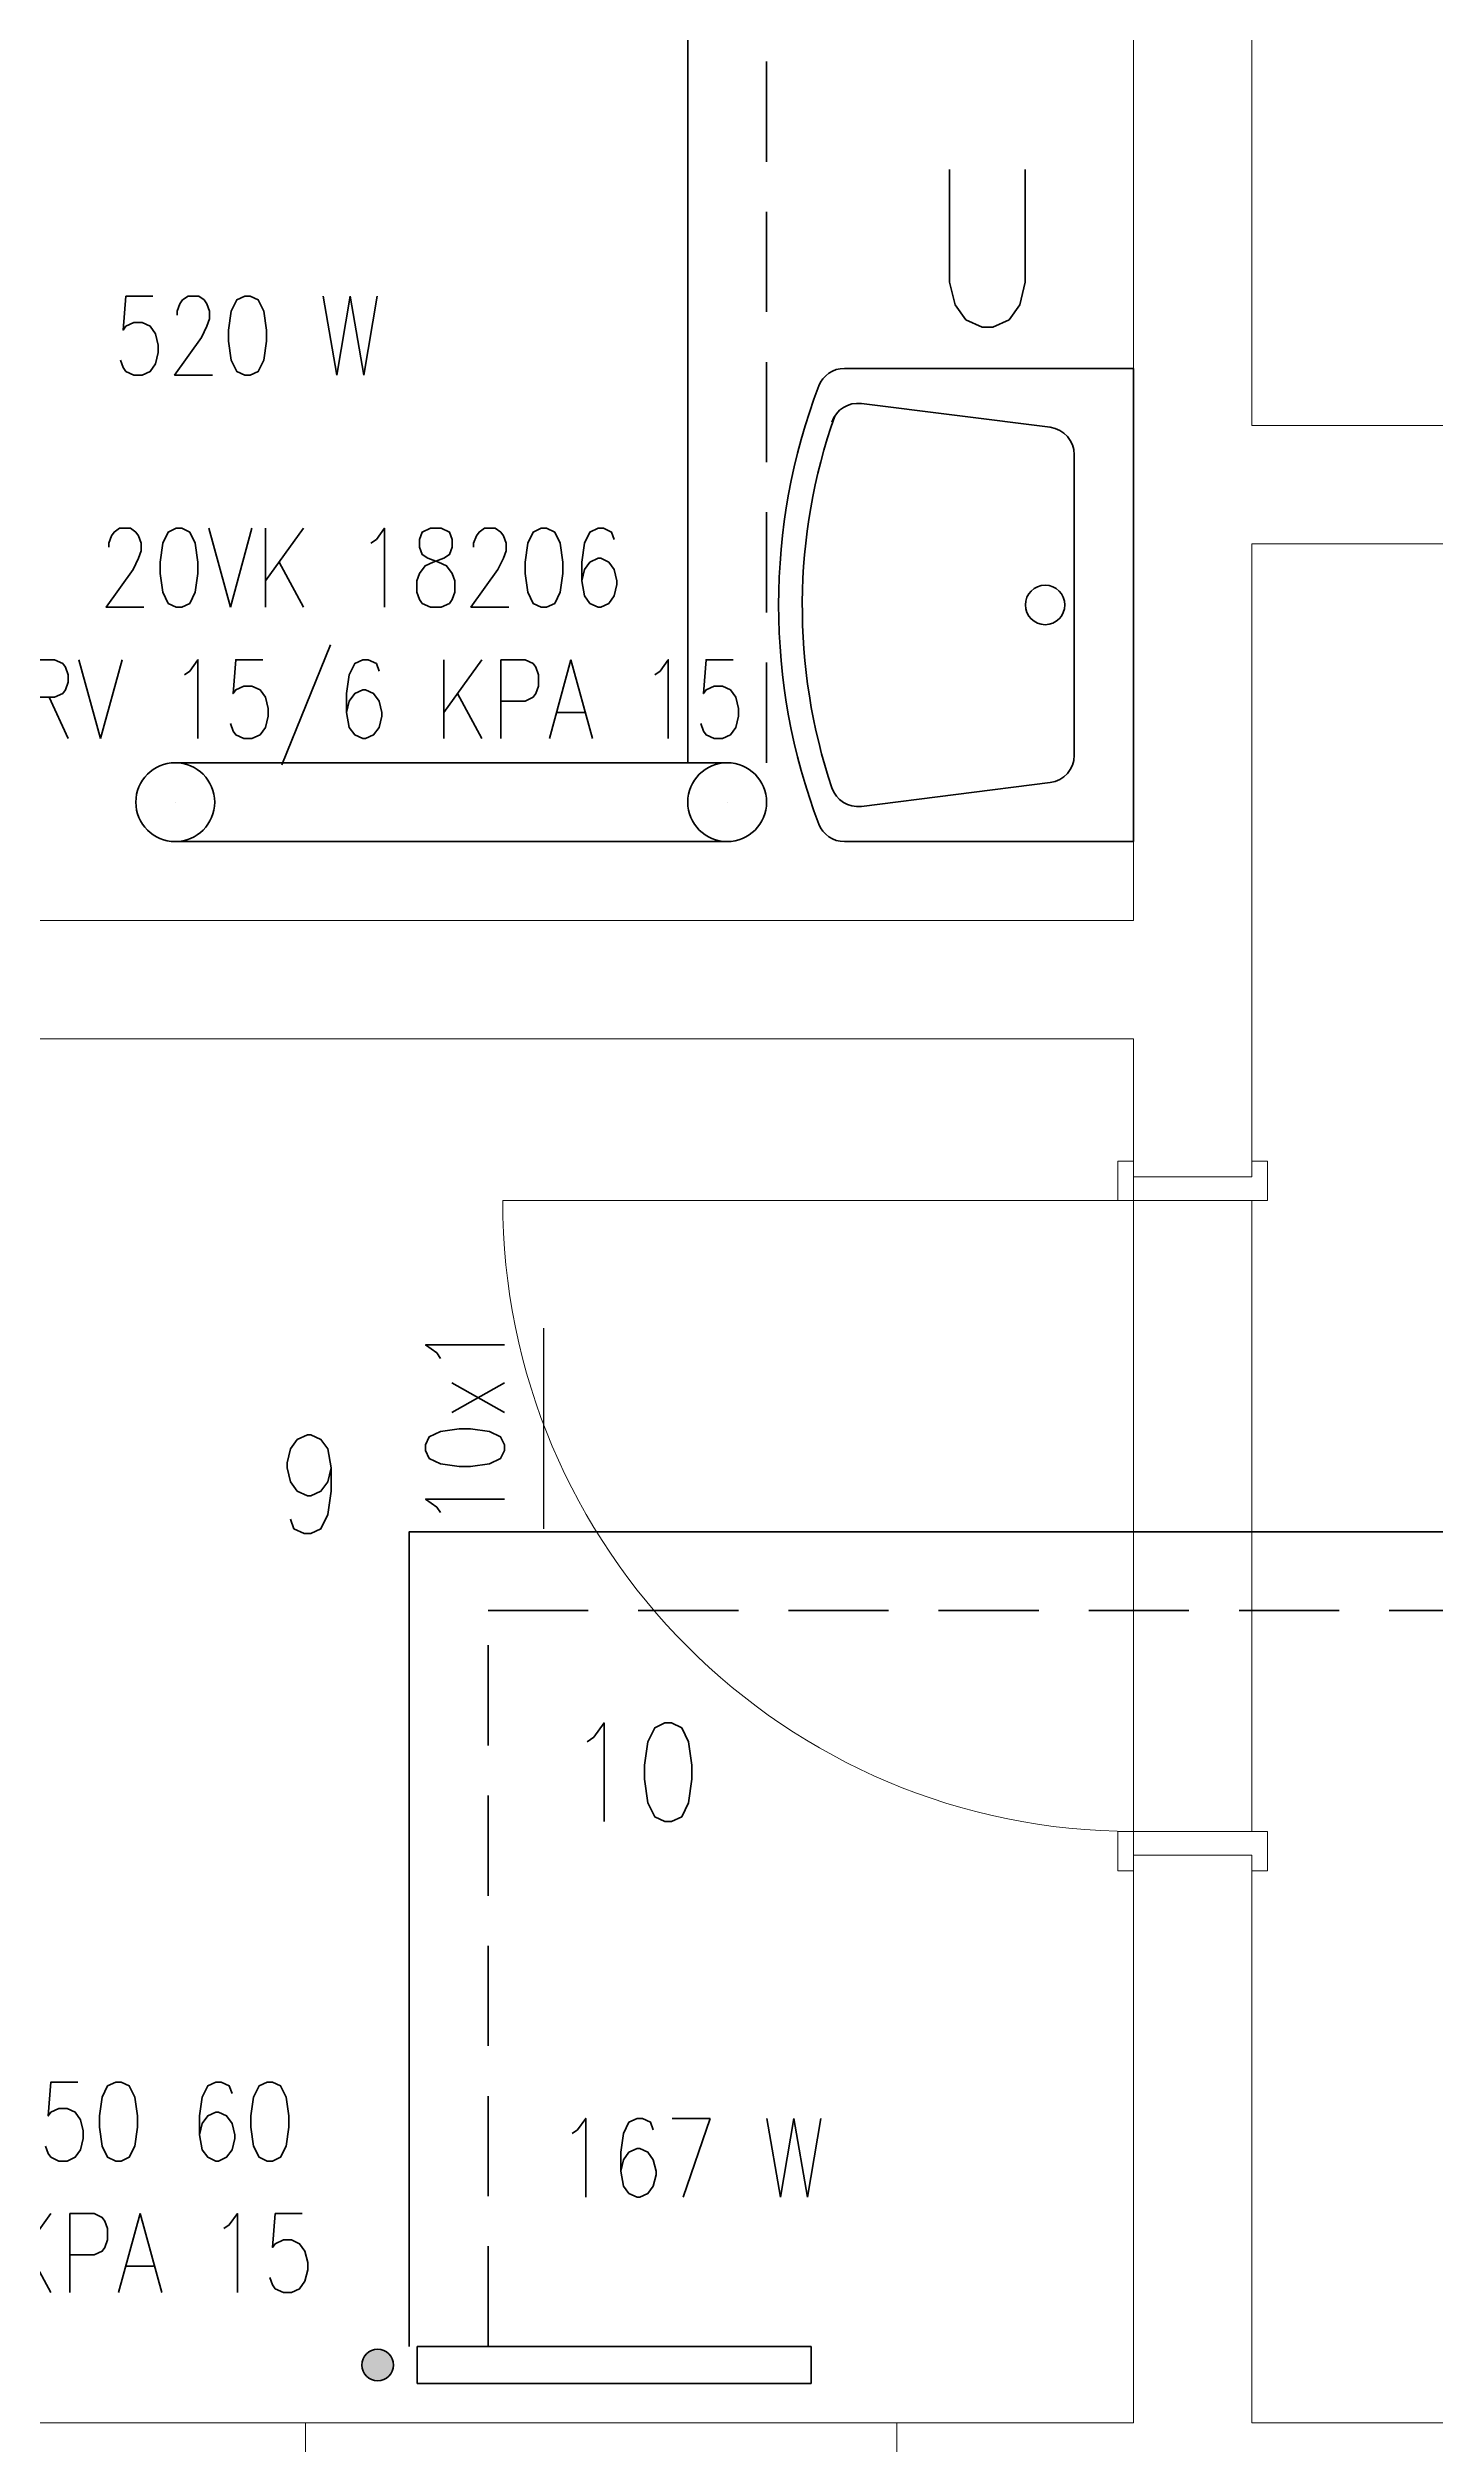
# Model space of a CAD drawing. Header units: millimetres. Extents: x 13441 to 178833, y -33721 to 19284.
# Drawn here: x 45688 to 47448, y 7442 to 10480 of the extents above; entities that cross this region are included whole.
import ezdxf
from ezdxf.enums import TextEntityAlignment as Align

# ---------------------------------------------------------------- set-up
doc = ezdxf.new("R2010")
doc.units = ezdxf.units.MM
doc.header["$LTSCALE"] = 10
doc.linetypes.add('DASHED', pattern=[19.05, 12.7, -6.35])
for name, color, linetype, lineweight in [('CKTEXTY_MALE', 3, 'Continuous', 18), ('slepá matrice', 7, 'Continuous', 20), ('T-otopna_telesa', 1, 'Continuous', 50), ('T-p_privodni', 1, 'Continuous', 50), ('T-p_zpetne', 5, 'DASHED', 50), ('Z-zar_predmety', 7, 'Continuous', 50), ('Z-zar_predmety_ozn', 6, 'Continuous', 50)]:
    doc.layers.add(name, color=color, linetype=linetype, lineweight=lineweight)
doc.layers.add('T-otopna_telesa-popis', color=7, linetype='Continuous')
doc.layers.add('T-p_privodni-popis', color=7, linetype='Continuous')
doc.styles.add('ARIAL_NARROW', font='SIMPLEX.SHX', dxfattribs={"width": 0.8})
doc.styles.get("Standard").update_dxf_attribs({"font": 'simplex.shx', "width": 0.8})

# ---------------------------------------------------------------- blocks, each defined once
blk = doc.blocks.new('*U132')
at = {"linetype": 'ByBlock'}
for p, q in [((-300, 0), (-300, 366.524821)), ((300, 0), (300, 366.524821)), ((-225.261819, 105.62636), (-255.404697, 344.953617)), ((225.261819, 105.62636), (255.404697, 344.953617)), ((190.536162, 75), (-190.536162, 75)), ((300, 0), (-300, 0))]:
    blk.add_line(p, q, dxfattribs=at)
blk.add_circle((0, 112.053652), 25, dxfattribs=at)
for centre, radius, start, end in [((0, -333.553614), 783.553614, 69.242345, 110.757655), ((-265, 366.524821), 35, 111.282643, 180), ((-1.457667, -306.396875), 726.398337, 70.637771, 108.498469), ((265, 366.524821), 35, 0, 68.717357), ((-220.679039, 349.327257), 35, 108.748987, 187.178512), ((220.679039, 349.327257), 35, 352.821488, 71.251013), ((-190.536162, 110), 35, 187.178512, 270), ((190.536162, 110), 35, 270, 352.821488)]:
    blk.add_arc(centre, radius, start, end, dxfattribs=at)
blk = doc.blocks.new('*U138', base_point=(695242, -398933.8))
at = {"color": 0, "linetype": 'ByBlock', "ltscale": 500, "style": 'ARIAL_NARROW', "width": 0.8}
blk.add_text('U', height=200, dxfattribs=at).set_placement((695326.6, -398932.1), align=Align.MIDDLE_CENTER)
blk = doc.blocks.new('*U234', base_point=(0, 100))
at = {"color": 0, "linetype": 'ByBlock', "lineweight": -2}
for p, q in [((350, 0), (-350, 0)), ((-350, -100), (350, -100))]:
    blk.add_line(p, q, dxfattribs=at)
for p, q in [((-350, -50), (-350, -50)), ((350, -50), (350, -50))]:
    blk.add_line(p, q)
for centre in [(-350, -50), (350, -50)]:
    blk.add_circle(centre, 50, dxfattribs=at)
blk = doc.blocks.new('*U215', base_point=(250, 97))
blk.add_hatch(color=256).paths.add_polyline_path([(530, 23.5, 1), (570, 23.5, 1)])
at = {"color": 0, "linetype": 'ByBlock', "lineweight": -2}
for p, q in [((0, 47), (500, 47)), ((0, 0), (0, 47)), ((500, 47), (500, 0)), ((500, 0), (0, 0))]:
    blk.add_line(p, q, dxfattribs=at)
at = {"color": 0, "lineweight": -2}
for p, q in [((40, 0), (40, 0)), ((140, 0), (140, 0)), ((360, 0), (360, 0)), ((460, 0), (460, 0))]:
    blk.add_line(p, q, dxfattribs=at)
blk.add_circle((550, 23.5), 20)

msp = doc.modelspace()

# ---------------------------------------------------------------- linework, layer by layer
at = {"layer": 'slepá matrice'}
for p, q in [((47065.069, 9373.585), (47065.069, 10498.585)), ((47215.069, 10001.069), (47215.069, 10498.585)), ((47215.069, 10001.069), (47740.069, 10001.069)), ((47740.069, 9851.069), (47215.069, 9851.069)), ((47215.069, 9068.585), (47215.069, 9851.069)), ((44965.069, 9373.585), (47065.069, 9373.585)), ((44965.069, 9223.585), (47065.069, 9223.585)), ((47065.069, 9068.585), (47065.069, 9223.585)), ((47065.069, 9068.585), (47045.069, 9068.585)), ((47045.069, 9018.585), (47045.069, 9068.585)), ((47065.069, 9048.585), (47065.069, 9068.585)), ((47215.069, 9048.585), (47215.069, 9068.585)), ((47235.069, 9068.585), (47215.069, 9068.585)), ((47235.069, 9068.585), (47235.069, 9018.585)), ((47065.069, 9048.585), (47215.069, 9048.585)), ((47065.069, 9048.585), (47065.069, 8188.585)), ((47065.069, 9018.585), (46265.069, 9018.585)), ((47045.069, 9018.585), (47235.069, 9018.585)), ((47065.069, 8218.585), (47065.069, 9018.585)), ((47065.069, 9018.585), (47065.069, 8218.585)), ((47215.069, 8218.585), (47215.069, 9018.585)), ((47215.069, 9018.585), (47215.069, 8218.585)), ((47045.069, 8218.585), (47045.069, 8168.585)), ((47045.069, 8218.585), (47235.069, 8218.585)), ((47235.069, 8168.585), (47235.069, 8218.585)), ((47065.069, 8188.585), (47215.069, 8188.585)), ((47065.069, 8188.585), (47065.069, 8168.585)), ((47215.069, 8188.585), (47215.069, 8168.585)), ((47065.069, 8168.585), (47045.069, 8168.585)), ((47065.069, 7468.585), (47065.069, 8168.585)), ((47235.069, 8168.585), (47215.069, 8168.585)), ((47215.069, 7468.585), (47215.069, 8168.585)), ((44965.069, 7468.585), (46015.069, 7468.585)), ((46015.069, 7468.585), (46015.069, 7018.585)), ((46765.069, 7468.585), (46015.069, 7468.585)), ((46015.069, 7018.585), (46015.069, 7468.585)), ((46765.069, 7468.585), (46765.069, 7018.585)), ((46765.069, 7018.585), (46765.069, 7468.585)), ((46765.069, 7468.585), (47065.069, 7468.585)), ((47215.069, 7468.585), (47515.069, 7468.585))]:
    msp.add_line(p, q, dxfattribs=at)
msp.add_arc((47065.069, 9018.585), 800, 180, 270, dxfattribs=at)
at = {"layer": 'T-p_privodni'}
for points in [[(46146.494, 7565.585), (46146.494, 8598.609), (48073.773, 8598.609), (48073.773, 11007.856)], [(46499.809, 9573.585), (46499.809, 11007.856), (48073.773, 11007.856)], [(46196.494, 8722.702), (46196.527, 8722.702)]]:
    msp.add_lwpolyline(points, dxfattribs=at)
at = {"layer": 'T-p_privodni-popis', "color": 7}
msp.add_line((46317.233, 8602.352), (46317.233, 8856.876), dxfattribs=at)
at = {"layer": 'T-p_zpetne'}
for points in [[(46246.494, 7565.585), (46246.494, 8498.609), (48173.773, 8498.609), (48173.773, 10907.856)], [(46599.809, 9573.585), (46599.809, 10907.856), (48123.773, 10907.856), (48173.773, 10907.856)]]:
    msp.add_lwpolyline(points, dxfattribs=at)

# ---------------------------------------------------------------- block references
at = {"layer": 'T-otopna_telesa', "rotation": 180}
for name, p in [('*U234', (46199.809, 9373.585)), ('*U215', (46406.494, 7468.585))]:
    msp.add_blockref(name, p, dxfattribs=at)
at = {"layer": 'Z-zar_predmety', "rotation": 89.99999999999997}
msp.add_blockref('*U132', (47065.069, 9773.585), dxfattribs=at)
at = {"layer": 'Z-zar_predmety_ozn'}
msp.add_blockref('*U138', (46795.35, 10224.065), dxfattribs=at)

# ---------------------------------------------------------------- texts
at = {"layer": 'CKTEXTY_MALE', "char_height": 125, "attachment_point": 1}
for s, insert in [('9', (45978.871, 8721.459)), ('10', (46346.47, 8356.117))]:
    msp.add_mtext_dynamic_manual_height_columns(s, width=130.38721, gutter_width=625, heights=[0], dxfattribs=dict(at, insert=insert))
at = {"layer": 'T-otopna_telesa-popis', "color": 102, "char_height": 100, "attachment_point": 5}
for s, width, insert in [('520 W', 930.2777, (45941.428, 10115.037)), ('167 W', 568.03166, (46504.135, 7804.714))]:
    msp.add_mtext_dynamic_manual_height_columns(s, width=width, gutter_width=625, heights=[0], dxfattribs=dict(at, insert=insert))
for s, insert in [('20VK 18206^JTRV 15/6 KPA 15', (46085.982, 9720.812)), ('10VK 030050 60^JTRV 15/6 KPA 15', (45539.478, 7750.703))]:
    msp.add_mtext(s, dxfattribs=dict(at, insert=insert))
at = {"layer": 'T-p_privodni-popis', "color": 102, "width": 0.8}
msp.add_text('10x1', height=100, rotation=90, dxfattribs=at).set_placement((46267.233, 8602.352))

doc.saveas('drawing.dxf')
